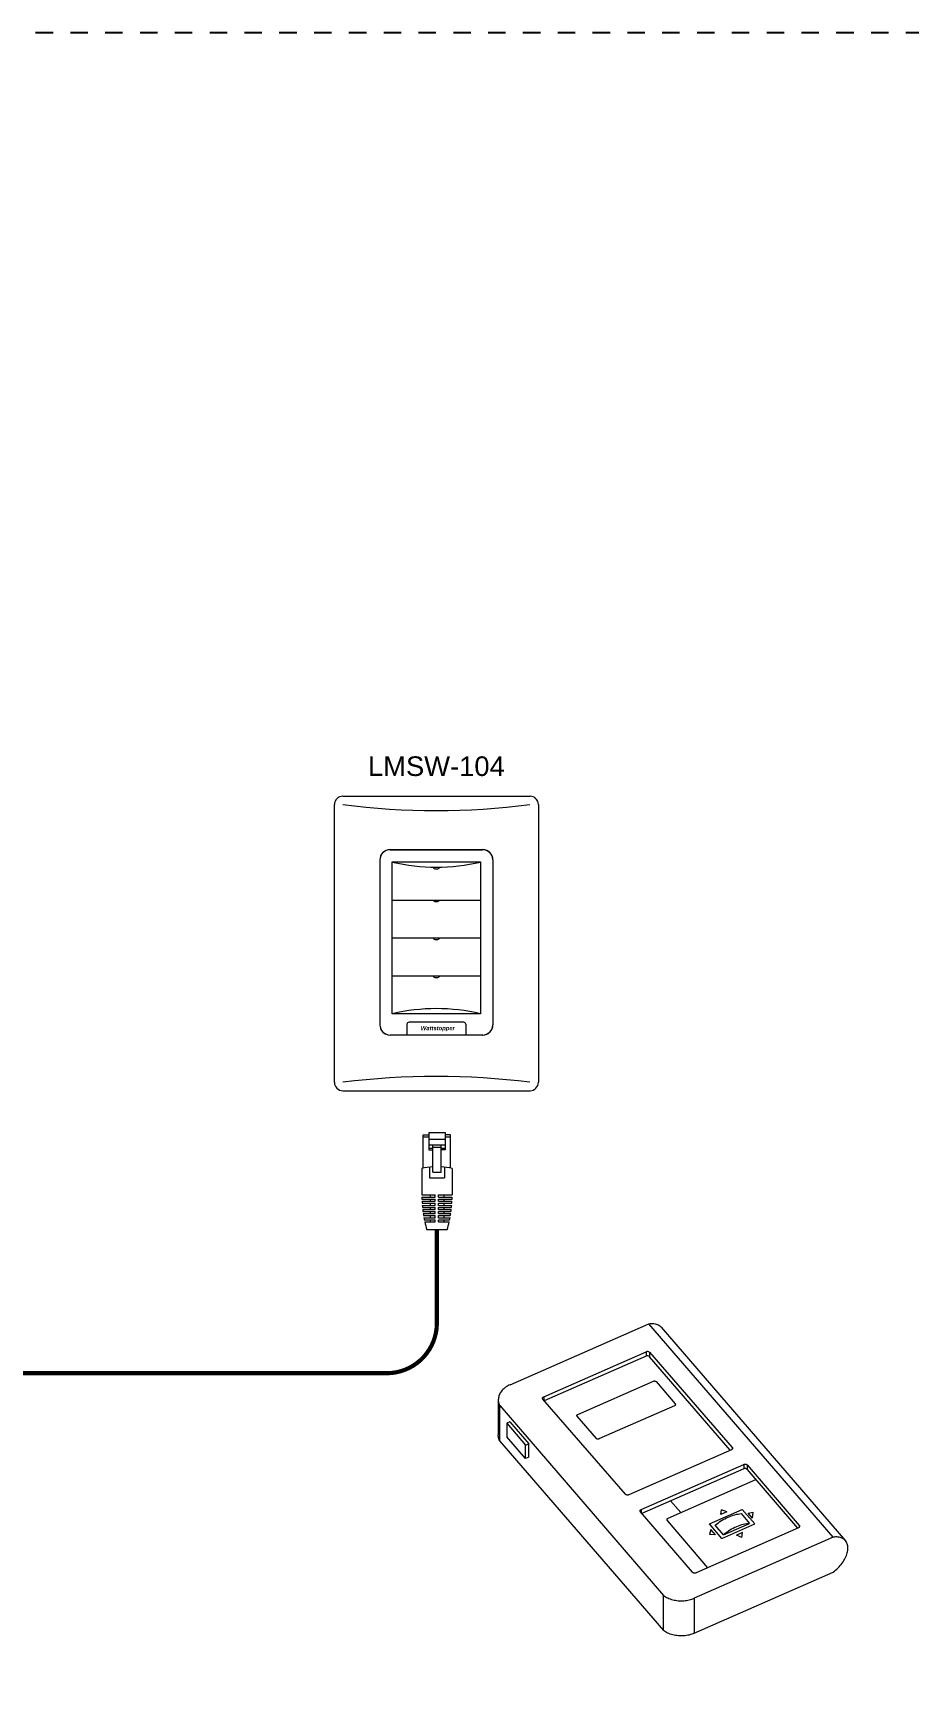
# Model space of a CAD drawing. Header units: inches. Extents: x -60 to 2005, y -577 to 104.
# Drawn here: x 524.49 to 537.08, y -179.11 to -155.47 of the extents above; entities that cross this region are included whole.
import ezdxf

# ---------------------------------------------------------------- set-up
doc = ezdxf.new("R2010")
doc.units = ezdxf.units.IN
doc.header["$MEASUREMENT"] = 0
doc.linetypes.add('Demo', pattern=[0.5, 0.25, -0.25])
doc.layers.get('0').update_dxf_attribs({"lineweight": 5})
doc.layers.add('PS Borders', color=40, linetype='Demo', lineweight=5, plot=False)
doc.layers.add('WS', color=3, linetype='Continuous', lineweight=5)
doc.layers.add('WS_DETAIL', color=7, linetype='Continuous', lineweight=5)
doc.styles.add('ARIAL', font='arial.ttf')

# ---------------------------------------------------------------- blocks, each defined once
blk = doc.blocks.new('LMCT-100_i')
at = {"extrusion": (0, 0.700492, 0.71366)}
for p, q in [((-24.44, 12.57), (-4.49, 21.34)), ((21.96, -9.31), (-4.49, 21.34)), ((-2.72, 20.82), (23.73, -9.83)), ((-19.6, 10.84), (-4.88, 17.31)), ((-4.88, 16.69), (-19.52, 10.26)), ((-4.89, 17.31), (-4.89, 16.68)), ((-4.39, 17.23), (7.47, 3.58)), ((-4.39, 17.22), (-4.39, 16.6)), ((7.2, 3.17), (-4.39, 16.6)), ((-14.71, 8.31), (-3.84, 13.09)), ((-3.47, 13.03), (-0.73, 9.81)), ((-26.13, 10.41), (-26.13, 5.37)), ((-25.93, 9.59), (-25.93, 4.54)), ((-25.92, 9.59), (-2.4, -17.69)), ((-7.85, -3.15), (-19.72, 10.49)), ((-19.6, 10.84), (-19.6, 10.35)), ((-0.8, 9.56), (-11.67, 4.79)), ((-24.48, 7.23), (-24.92, 7.04)), ((-12.03, 4.85), (-14.8, 8.05)), ((-24.92, 7.04), (-22.2, 3.89)), ((-24.92, 7.04), (-24.92, 5.11)), ((-22.2, 1.96), (-24.92, 5.11)), ((-22.2, 3.89), (-21.76, 4.08)), ((-22.2, 1.96), (-22.2, 3.89)), ((-21.76, 2.15), (-21.76, 4.08)), ((7.36, 3.23), (-7.36, -3.23)), ((7.47, 3.58), (7.47, 3.31)), ((-21.76, 2.15), (-22.2, 1.96)), ((-5.6, -5.33), (9.12, 1.14)), ((9.12, 0.51), (-5.52, -5.91)), ((9.12, 1.14), (9.12, 0.51)), ((9.61, 1.05), (17.1, -7.63)), ((9.61, 1.05), (9.61, 0.43)), ((16.9, -8.02), (9.61, 0.43)), ((-1.72, -6.58), (10.88, -1.04)), ((0.07, -5.79), (-1.38, -4.1)), ((1.77, -14.36), (-5.72, -5.68)), ((-5.6, -5.33), (-5.6, -5.82)), ((3.96, -13.7), (-1.84, -6.93)), ((4.2, -7.4), (8.9, -5.34)), ((8.76, -5.94), (9.96, -7.33)), ((10.7, -7.42), (8.9, -5.34)), ((21.96, -9.31), (2, -18.08)), ((16.98, -7.98), (2.27, -14.44)), ((6, -9.49), (4.2, -7.4)), ((5.05, -8.96), (4.42, -8.23)), ((6.24, -8.97), (5.04, -7.57)), ((6, -9.49), (10.7, -7.42)), ((6.24, -8.97), (9.96, -7.33)), ((17.1, -7.63), (17.1, -7.9)), ((2, -23.12), (21.96, -14.36)), ((-2.4, -22.73), (-2.4, -17.69)), ((2, -18.08), (2, -23.12))]:
    blk.add_line(p, q, dxfattribs=at)
for p, q in [((5.83, -6.07), (5.93, -5.37)), ((6.71, -5.7), (5.93, -5.37)), ((9.78, -5.85), (10.48, -5.73)), ((10.4, -6.57), (10.48, -5.73)), ((4.42, -8.23), (4.2, -8.91)), ((5.05, -8.96), (4.2, -8.91)), ((8.87, -9.36), (8.09, -9.03)), ((8.87, -9.36), (8.97, -8.66))]:
    blk.add_line(p, q)
at = {"extrusion": (-0.310472, -0.62793, 0.71366)}
for p, q in [((6.71, -5.7), (5.83, -6.07)), ((8.97, -8.66), (8.09, -9.03))]:
    blk.add_line(p, q, dxfattribs=at)
at = {"extrusion": (-0.692921, 0.102711, 0.71366)}
blk.add_line((10.4, -6.57), (9.78, -5.85), dxfattribs=at)
for centre in [(-4.71, 16.87), (-4.71, 16.25)]:
    blk.add_arc(centre, 0.477, 48.6015, 112.129)
for points, knots in [([(-4.49, 21.34), (-4.24, 21.37), (-3.76, 21.38), (-3.16, 21.21), (-2.85, 20.98), (-2.72, 20.83), (-2.72, 20.82)], [0, 0, 0, 0, 0.1, 0.2, 0.3, 0.3044799, 0.3044799, 0.3044799, 0.3044799]), ([(-25.93, 4.54), (-26.02, 4.72), (-26.11, 5), (-26.13, 5.28), (-26.13, 5.37)], [0, 0, 0, 0, 0.1666667, 0.2459578, 0.2459578, 0.2459578, 0.2459578])]:
    blk.add_open_spline(points, degree=3, knots=knots)
for points in [[(-24.44, 12.57), (-24.67, 12.47), (-25.09, 12.23), (-25.6, 11.79), (-25.95, 11.27), (-26.13, 10.71), (-26.14, 10.14), (-26.02, 9.77), (-25.93, 9.59)], [(-3.84, 13.09), (-3.82, 13.1), (-3.78, 13.11), (-3.71, 13.12), (-3.64, 13.11), (-3.57, 13.1), (-3.52, 13.07), (-3.49, 13.04), (-3.47, 13.03)], [(-19.72, 10.49), (-19.73, 10.51), (-19.76, 10.55), (-19.77, 10.62), (-19.77, 10.69), (-19.73, 10.75), (-19.68, 10.8), (-19.63, 10.83), (-19.6, 10.84)], [(-0.73, 9.81), (-0.72, 9.8), (-0.7, 9.77), (-0.69, 9.72), (-0.69, 9.67), (-0.72, 9.62), (-0.76, 9.58), (-0.8, 9.56), (-0.82, 9.55)], [(-14.8, 8.05), (-14.81, 8.07), (-14.83, 8.1), (-14.84, 8.15), (-14.83, 8.2), (-14.81, 8.24), (-14.77, 8.28), (-14.73, 8.3), (-14.71, 8.31)], [(-11.67, 4.79), (-11.69, 4.78), (-11.73, 4.76), (-11.8, 4.75), (-11.87, 4.76), (-11.93, 4.78), (-11.99, 4.81), (-12.02, 4.83), (-12.03, 4.85)], [(7.47, 3.58), (7.49, 3.56), (7.51, 3.52), (7.53, 3.46), (7.52, 3.39), (7.48, 3.32), (7.43, 3.27), (7.38, 3.24), (7.35, 3.23)], [(9.12, 1.14), (9.14, 1.15), (9.2, 1.17), (9.3, 1.18), (9.39, 1.17), (9.48, 1.15), (9.56, 1.11), (9.6, 1.07), (9.61, 1.05)], [(9.61, 0.43), (9.6, 0.45), (9.56, 0.48), (9.48, 0.52), (9.39, 0.55), (9.3, 0.56), (9.2, 0.54), (9.14, 0.53), (9.12, 0.51)], [(-7.36, -3.23), (-7.38, -3.24), (-7.44, -3.26), (-7.54, -3.27), (-7.63, -3.27), (-7.72, -3.24), (-7.8, -3.2), (-7.84, -3.17), (-7.85, -3.15)], [(-5.72, -5.68), (-5.73, -5.66), (-5.76, -5.62), (-5.77, -5.56), (-5.76, -5.49), (-5.73, -5.42), (-5.67, -5.37), (-5.62, -5.34), (-5.6, -5.33)], [(-1.84, -6.93), (-1.85, -6.91), (-1.88, -6.87), (-1.89, -6.8), (-1.88, -6.74), (-1.85, -6.67), (-1.8, -6.62), (-1.75, -6.59), (-1.72, -6.58)], [(5.04, -7.57), (5.33, -7.34), (5.94, -6.91), (6.9, -6.4), (7.85, -6.06), (8.47, -5.96), (8.76, -5.94)], [(9.96, -7.33), (9.67, -7.35), (9.06, -7.46), (8.1, -7.8), (7.14, -8.3), (6.53, -8.73), (6.24, -8.97)], [(17.1, -7.63), (17.12, -7.65), (17.14, -7.69), (17.16, -7.75), (17.15, -7.82), (17.11, -7.88), (17.06, -7.94), (17.01, -7.97), (16.98, -7.98)], [(21.96, -14.36), (22.21, -14.17), (22.68, -13.76), (23.28, -13.06), (23.74, -12.32), (24.02, -11.58), (24.12, -10.88), (24.02, -10.27), (23.74, -9.78), (23.28, -9.44), (22.68, -9.27), (22.21, -9.28), (21.96, -9.31)], [(2.27, -14.44), (2.24, -14.46), (2.18, -14.48), (2.09, -14.49), (1.99, -14.48), (1.9, -14.45), (1.83, -14.42), (1.79, -14.38), (1.77, -14.36)], [(-2.4, -17.69), (-2.22, -17.83), (-1.8, -18.07), (-1.08, -18.32), (-0.3, -18.46), (0.5, -18.47), (1.29, -18.34), (1.78, -18.18), (2, -18.08)], [(2, -23.12), (1.78, -23.22), (1.29, -23.39), (0.5, -23.51), (-0.3, -23.5), (-1.08, -23.37), (-1.8, -23.11), (-2.22, -22.87), (-2.4, -22.73)]]:
    blk.add_open_spline(points, degree=3)
at = {"layer": 'WS_DETAIL'}
blk.add_line((-24.48, 7.23), (-21.76, 4.08), dxfattribs=at)
at = {"layer": 'WS_DETAIL', "extrusion": (0, 0.700492, 0.71366)}
blk.add_line((-25.93, 4.54), (-2.4, -22.73), dxfattribs=at)
blk = doc.blocks.new('WallPlate1Gang')
for p, q in [((-11.72, 0.96), (-11.72, 32.87)), ((-10.76, 33.83), (10.76, 33.83)), ((11.72, 32.87), (11.72, 0.96)), ((-6.49, 26.51), (-6.49, 7.57)), ((-5.31, 27.69), (5.31, 27.69)), ((6.49, 26.51), (6.49, 7.57)), ((5.31, 6.39), (-5.31, 6.39)), ((-10.76, 0), (10.76, 0))]:
    blk.add_line(p, q)
for centre, radius, start, end in [((-10.76, 32.87), 0.96, 90, 180), ((0, 117.5), 85.31, 262.7571, 277.2429), ((10.76, 32.87), 0.96, 0, 90), ((-5.31, 26.51), 1.18, 90, 180), ((5.31, 26.51), 1.18, 0, 90), ((-5.31, 7.57), 1.18, 180, 270), ((5.31, 7.57), 1.18, 270, 0), ((-10.76, 0.96), 0.96, 180, 270), ((0, -83.67), 85.31, 82.7571, 97.2429), ((10.76, 0.96), 0.96, 270, 0)]:
    blk.add_arc(centre, radius, start, end)
blk = doc.blocks.new('*U137')
blk.add_blockref('WallPlate1Gang', (0, -0.01))
blk = doc.blocks.new('A$C756910A1')
at = {"layer": 'WS_DETAIL'}
for p, q in [((0.15, 6.6), (0.15, 10.17)), ((0.15, 10.17), (0.73, 10.17)), ((0.73, 9.92), (0.15, 9.92)), ((0.73, 10.43), (0.73, 8.56)), ((0.73, 10.43), (2.51, 10.43)), ((2.51, 9.66), (0.73, 9.66)), ((2.51, 9.06), (0.73, 9.06)), ((1.17, 6.17), (1.17, 9.06)), ((1.17, 8.85), (2.06, 8.85)), ((2.06, 6.17), (2.06, 9.06)), ((2.51, 10.43), (2.51, 8.56)), ((3.08, 10.17), (2.51, 10.17)), ((3.08, 9.92), (2.51, 9.92)), ((3.08, 6.6), (3.08, 10.17)), ((0.73, 8.74), (1.17, 8.74)), ((0.73, 8.56), (1.17, 8.56)), ((2.06, 8.74), (2.51, 8.74)), ((2.51, 8.56), (2.06, 8.56)), ((0, 6.56), (0, 3.73)), ((0.81, 6.7), (0.81, 5.55)), ((0.81, 5.55), (2.42, 5.55)), ((1.17, 6.17), (2.06, 6.17)), ((2.42, 6.7), (2.42, 5.55)), ((3.23, 6.56), (3.23, 3.73)), ((0, 3.73), (1.43, 3.73)), ((0.89, 3.73), (0.89, 3.51)), ((1.43, 3.51), (1.43, 3.73)), ((1.8, 3.73), (3.23, 3.73)), ((1.8, 3.51), (1.8, 3.73)), ((2.34, 3.73), (2.34, 3.51)), ((0, 3.51), (1.43, 3.51)), ((0.01, 3.29), (1.43, 3.29)), ((0.02, 3.06), (1.43, 3.06)), ((0.03, 2.84), (1.43, 2.84)), ((0.05, 2.62), (1.43, 2.62)), ((0.07, 2.4), (1.43, 2.4)), ((0.09, 2.18), (1.43, 2.18)), ((0.12, 1.96), (1.43, 1.96)), ((0.89, 3.29), (0.89, 3.06)), ((0.89, 2.84), (0.89, 2.62)), ((0.89, 2.4), (0.89, 2.18)), ((0.89, 1.96), (0.89, 1.74)), ((1.43, 3.06), (1.43, 3.29)), ((1.43, 2.62), (1.43, 2.84)), ((1.43, 2.18), (1.43, 2.4)), ((1.43, 1.74), (1.43, 1.96)), ((1.8, 3.51), (3.23, 3.51)), ((1.8, 3.29), (3.23, 3.29)), ((1.8, 3.06), (1.8, 3.29)), ((1.8, 3.06), (3.22, 3.06)), ((1.8, 2.84), (3.2, 2.84)), ((1.8, 2.62), (1.8, 2.84)), ((1.8, 2.62), (3.19, 2.62)), ((1.8, 2.4), (3.17, 2.4)), ((1.8, 2.18), (1.8, 2.4)), ((1.8, 2.18), (3.14, 2.18)), ((1.8, 1.96), (3.12, 1.96)), ((1.8, 1.74), (1.8, 1.96)), ((2.34, 3.29), (2.34, 3.06)), ((2.34, 2.84), (2.34, 2.62)), ((2.34, 2.4), (2.34, 2.18)), ((2.34, 1.96), (2.34, 1.74)), ((0.15, 1.74), (1.43, 1.74)), ((0.18, 1.52), (1.43, 1.52)), ((0.22, 1.3), (1.43, 1.3)), ((0.26, 1.08), (1.43, 1.08)), ((0.31, 0.86), (1.43, 0.86)), ((0.89, 1.52), (0.89, 1.3)), ((0.89, 1.08), (0.89, 0.86)), ((1.43, 1.3), (1.43, 1.52)), ((1.43, 0.86), (1.43, 1.08)), ((1.8, 1.74), (3.09, 1.74)), ((1.8, 1.52), (3.05, 1.52)), ((1.8, 1.3), (1.8, 1.52)), ((1.8, 1.3), (3.01, 1.3)), ((1.8, 1.08), (2.97, 1.08)), ((1.8, 0.86), (1.8, 1.08)), ((1.8, 0.86), (2.92, 0.86)), ((2.34, 1.52), (2.34, 1.3)), ((2.34, 1.08), (2.34, 0.86)), ((2.69, 0), (0.52, 0))]:
    blk.add_line(p, q, dxfattribs=at)
for centre, radius, start, end in [((1.62, -0.58), 7.33, 93.502, 102.7411), ((1.62, -0.58), 7.33, 77.2589, 86.498), ((13.49, 3.73), 13.49, 180.937, 181.8742), ((13.49, 3.73), 13.49, 182.8119, 183.7504), ((13.49, 3.73), 13.49, 184.6899, 185.6307), ((13.49, 3.73), 13.49, 186.573, 187.5171), ((-10.25, 3.73), 13.49, 352.4829, 353.427), ((-10.25, 3.73), 13.49, 354.3693, 355.3101), ((-10.25, 3.73), 13.49, 356.2496, 357.1881), ((-10.25, 3.73), 13.49, 358.1258, 359.063), ((13.49, 3.73), 13.49, 188.4632, 189.4117), ((13.49, 3.73), 13.49, 190.3627, 191.3167), ((13.49, 3.73), 13.49, 192.2739, 196.0379), ((-10.25, 3.73), 13.49, 343.9621, 347.7261), ((-10.25, 3.73), 13.49, 348.6833, 349.6373), ((-10.25, 3.73), 13.49, 350.5883, 351.5368)]:
    blk.add_arc(centre, radius, start, end, dxfattribs=at)
blk = doc.blocks.new('RJ45')
at = {"layer": 'WS_DETAIL', "xscale": 1.117448685388325, "yscale": 1.117448685388325, "zscale": 1.117448685388325}
blk.add_blockref('A$C756910A1', (59.47, 150.68), dxfattribs=at)
blk = doc.blocks.new('*U249')
for p, q in [((-5.32, 21.31), (5.32, 21.31)), ((-6.5, 20.13), (-6.5, 1.18)), ((-5.07, 2.44), (-5.07, 19.89)), ((-5.07, 19.89), (5.07, 19.89)), ((-0.33, 19.29), (-0.33, 19.19)), ((0.33, 19.29), (0.33, 19.19)), ((5.07, 19.89), (5.07, 2.44)), ((6.5, 20.13), (6.5, 1.18)), ((-5.07, 15.52), (0, 15.52)), ((-0.33, 15.53), (-0.33, 15.42)), ((0, 15.52), (5.07, 15.52)), ((0.33, 15.53), (0.33, 15.42)), ((-5.07, 11.16), (0, 11.16)), ((-0.33, 11.17), (-0.33, 11.06)), ((0, 11.16), (5.07, 11.16)), ((0.33, 11.17), (0.33, 11.06)), ((-5.07, 6.8), (0, 6.8)), ((-0.33, 6.81), (-0.33, 6.7)), ((0, 6.8), (5.07, 6.8)), ((0.33, 6.81), (0.33, 6.7)), ((5.07, 2.44), (-5.07, 2.44)), ((5.07, 2.44), (-5.07, 2.44)), ((5.32, 0), (-5.32, 0)), ((-3.38, 1.24), (-3.38, 0)), ((3.14, 1.48), (-3.14, 1.48)), ((3.38, 1.24), (3.38, 0))]:
    blk.add_line(p, q)
for centre, radius, start, end in [((-5.32, 20.13), 1.18, 90, 180), ((5.32, 20.13), 1.18, 0, 90), ((0, 41.25), 21.96, 256.6482, 283.3518), ((0, 19.73), 0.639, 238.6629, 301.3371), ((0, 15.97), 0.639, 238.6629, 301.3371), ((0, 11.61), 0.639, 238.6629, 301.3371), ((0, 7.25), 0.639, 238.6629, 301.3371), ((0, -18.92), 21.96, 76.6482, 103.3518), ((-5.32, 1.18), 1.18, 180, 270), ((-3.14, 1.24), 0.239, 90, 180), ((3.14, 1.24), 0.239, 0, 90), ((5.32, 1.18), 1.18, 270, 0)]:
    blk.add_arc(centre, radius, start, end)
at = {"style": 'ARIAL'}
for s, insert, char_height, width, attachment_point in [('LMSW-104', (0, 32.02), 2.25, 40.9705, 2), ('{\\fArial|b1|i1|c0|p34;Wattstopper}', (-1.79, 1.04), 0.4798, 3.7953, 1)]:
    blk.add_mtext(s, dxfattribs=dict(at, insert=insert, char_height=char_height, width=width, attachment_point=attachment_point))

msp = doc.modelspace()

# ---------------------------------------------------------------- linework, layer by layer
at = {"layer": 'PS Borders', "lineweight": -3}
msp.add_lwpolyline([(501.172, -219.758), (585.783, -219.758), (585.783, -155.469), (501.172, -155.469)], close=True, dxfattribs=at)
at = {"layer": 'WS'}
msp.add_lwpolyline([(530.296, -172.658, 0.06, 0.06, 0), (530.296, -173.998, 0.06, 0.06, 0), (530.296, -173.998, 0.06, 0.06, -0.414214), (529.576, -174.718, 0.06, 0.06, 0), (528.327, -174.718, 0, 0, 0)], format="xyseb", dxfattribs=at)
at = {"layer": 'WS', "const_width": 0.06}
msp.add_lwpolyline([(522.414, -174.718), (522.414, -174.718, -0.414214), (522.414, -174.718), (528.327, -174.718)], format="xyb", dxfattribs=at)

# ---------------------------------------------------------------- block references
for name, p, xscale, yscale, zscale in [('*U249', (530.289, -169.862), 0.125, 0.125, 0.125), ('*U137', (530.289, -170.659), 0.125, 0.125, 0.125), ('RJ45', (522.944, -190.74), 0.12, 0.12, 0.12), ('LMCT-100_i', (533.791, -176.141), 0.1, 0.1, 0.1)]:
    msp.add_blockref(name, p, dxfattribs=dict(xscale=xscale, yscale=yscale, zscale=zscale))

doc.saveas('drawing.dxf')
